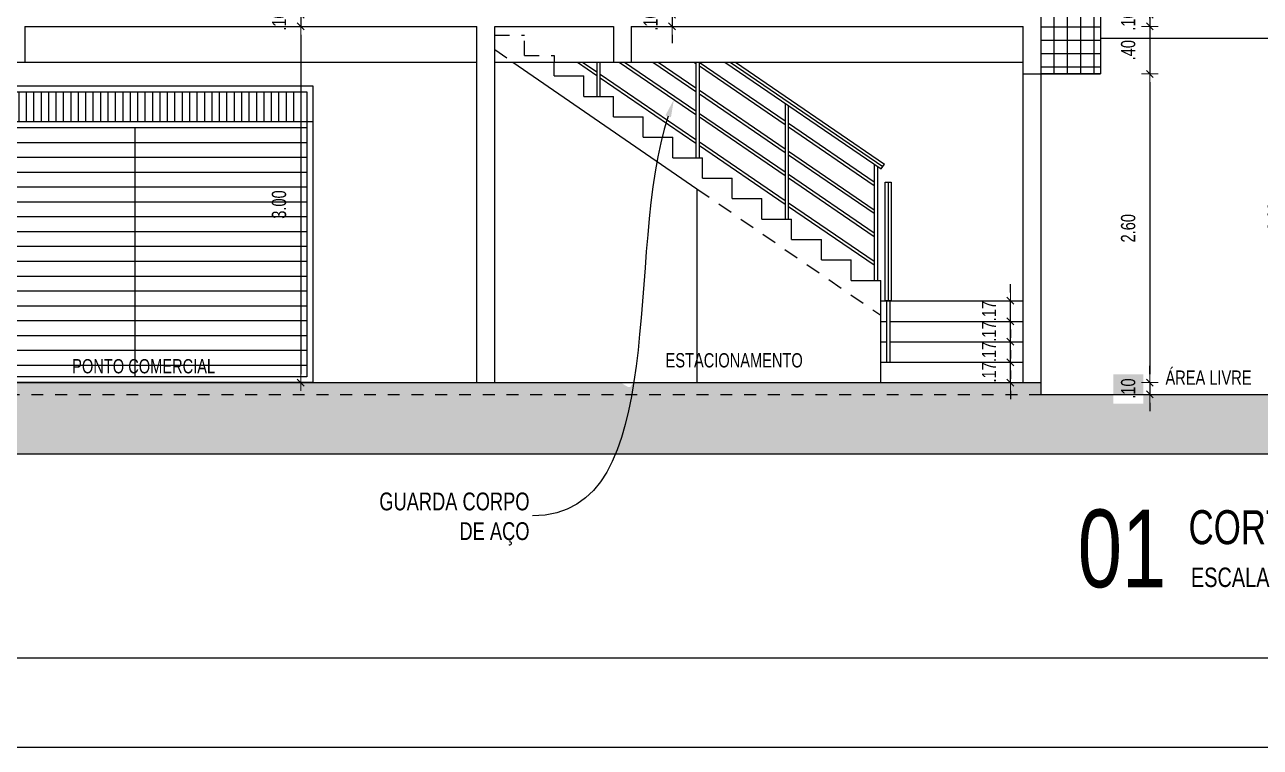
# Model space of a CAD drawing. Extents: x 425 to 531, y 796 to 840.
# Drawn here: x 500.49 to 510.89, y 795.74 to 801.82 of the extents above; entities that cross this region are included whole.
import ezdxf
from ezdxf import colors
from ezdxf.entities.mleader import LeaderData, LeaderLine
from ezdxf.enums import TextEntityAlignment as Align
from ezdxf.math import Vec2, Vec3

# ---------------------------------------------------------------- set-up
doc = ezdxf.new("R2010")
doc.units = 0
doc.header["$MEASUREMENT"] = 0
doc.header["$PDSIZE"] = -5
for name, pattern in [('CONTINU', [0]), ('HIDDEN', [0.375, 0.25, -0.125]), ('HIDDEN2', [0.1875, 0.125, -0.0625])]:
    doc.linetypes.add(name, pattern=pattern)
doc.layers.get('0').update_dxf_attribs({"linetype": 'CONTINUOUS'})
doc.layers.get('Defpoints').update_dxf_attribs({"linetype": 'CONTINUOUS'})
for name, color, linetype in [('COTA', 7, 'CONTINUOUS'), ('E-txt-g', 3, 'CONTINUOUS'), ('E-TXT-Y', 2, 'CONTINUOUS'), ('Indic_Corte_Vista', 2, 'CONTINUOUS'), ('VIGA H20', 2, 'CONTINUOUS')]:
    doc.layers.add(name, color=color, linetype=linetype)
for name, color, linetype, lineweight in [('E-Pen-C', 4, 'CONTINUOUS', 15), ('E-Pen-G', 3, 'CONTINUOUS', 30), ('E-Txt-W', 7, 'CONTINUOUS', 20)]:
    doc.layers.add(name, color=color, linetype=linetype, lineweight=lineweight)
doc.styles.add('F2', font='swisscl.ttf')
doc.styles.add('REG60', font='romans.shx', dxfattribs={"width": 0.8, "height": 0.15})
doc.styles.add('REG80', font='romans.shx', dxfattribs={"width": 0.8, "height": 0.2})
doc.dimstyles.new('DIMENSION-1', dxfattribs={"dimtxt": 0.11, "dimasz": 0.07, "dimexe": 1, "dimexo": 0, "dimgap": 0.12, "dimtad": 1, "dimzin": 7, "dimdsep": 46, "dimtxsty": 'F2', "dimblk1": 'TRACO', "dimblk2": 'TRACO', "dimsah": 1, "dimcen": 1, "dimse1": 1, "dimse2": 1, "dimclrd": 256, "dimclre": 256, "dimclrt": 6, "dimadec": 0, "dimazin": 0, "dimtfac": 1, "dimtix": 1, "dimtmove": 2, "dimatfit": 3, "dimldrblk": 'TRACO', "dimfxl": 1, "dimtolj": 1, "dimtzin": 0, "dimarcsym": 0})

# ---------------------------------------------------------------- blocks, each defined once
blk = doc.blocks.new('TXT-AMB75')
at = {"layer": 'E-txt-g', "style": 'REG80', "width": 0.8, "flags": 8}
blk.add_attdef('TXT', text='', height=0.2, dxfattribs=at).set_placement((0.005, 0.296), align=Align.CENTER)
at = {"layer": 'E-Txt-W', "style": 'REG60', "width": 0.8, "flags": 8}
blk.add_attdef('TXT', text='', height=0.15, dxfattribs=at).set_placement((0.005, 0.027), align=Align.CENTER)
blk = doc.blocks.new('TRACO')
at = {"layer": 'E-Pen-C'}
for p, q in [((-1, 0), (1, 0)), ((0, 1), (0, -1))]:
    blk.add_line(p, q, dxfattribs=at)
at = {"layer": 'E-Pen-G'}
blk.add_line((-0.42, -0.42), (0.42, 0.42), dxfattribs=at)
blk = doc.blocks.new('*D76')
at = {"color": 4, "linetype": 'Continuous', "lineweight": -2, "transparency": 16777216}
for p, q in [((502.815, 801.978), (502.815, 802.048)), ((502.815, 801.908), (502.815, 801.808)), ((502.815, 801.738), (502.815, 801.668))]:
    blk.add_line(p, q, dxfattribs=at)
at = {"layer": 'Defpoints', "color": 0, "linetype": 'CONTINU', "transparency": 16777216}
for p in [(502.293, 801.908), (502.815, 801.808), (503.02, 801.808)]:
    blk.add_point(p, dxfattribs=at)
at = {"color": 4, "linetype": 'CONTINU', "lineweight": -2, "transparency": 16777216, "xscale": 0.07, "yscale": 0.07, "zscale": 0.07}
for p, rotation in [((502.815, 801.908), 270), ((502.815, 801.808), 90)]:
    blk.add_blockref('TRACO', p, dxfattribs=dict(at, rotation=rotation))
at = {"color": 4, "linetype": 'CONTINU', "transparency": 16777216, "insert": (502.633, 801.858), "char_height": 0.12, "attachment_point": 5, "rotation": 90, "style": 'F2'}
blk.add_mtext('\\A1;.10', dxfattribs=at)
blk = doc.blocks.new('*D77')
at = {"color": 4, "linetype": 'Continuous', "lineweight": -2, "transparency": 16777216}
blk.add_line((502.815, 801.738), (502.815, 798.878), dxfattribs=at)
at = {"layer": 'Defpoints', "color": 0, "linetype": 'CONTINU', "transparency": 16777216}
for p in [(503.02, 801.808), (502.815, 798.808), (504.298, 798.808)]:
    blk.add_point(p, dxfattribs=at)
at = {"color": 4, "linetype": 'CONTINU', "lineweight": -2, "transparency": 16777216, "xscale": 0.07, "yscale": 0.07, "zscale": 0.07}
for p, rotation in [((502.815, 801.808), 90), ((502.815, 798.808), 270)]:
    blk.add_blockref('TRACO', p, dxfattribs=dict(at, rotation=rotation))
at = {"color": 4, "linetype": 'CONTINU', "transparency": 16777216, "insert": (502.633, 800.308), "char_height": 0.12, "attachment_point": 5, "rotation": 90, "style": 'F2'}
blk.add_mtext('\\A1;3.00', dxfattribs=at)
blk = doc.blocks.new('*D78')
at = {"color": 4, "linetype": 'Continuous', "lineweight": -2, "transparency": 16777216}
for p, q in [((508.789, 799.05), (508.789, 799.12)), ((508.789, 798.808), (508.789, 798.98)), ((508.789, 798.738), (508.789, 798.668))]:
    blk.add_line(p, q, dxfattribs=at)
at = {"layer": 'Defpoints', "color": 0, "linetype": 'CONTINU', "transparency": 16777216}
for p in [(508.789, 798.98), (508.898, 798.98), (508.898, 798.808)]:
    blk.add_point(p, dxfattribs=at)
at = {"color": 4, "linetype": 'CONTINU', "lineweight": -2, "transparency": 16777216, "xscale": 0.07, "yscale": 0.07, "zscale": 0.07}
for p, rotation in [((508.789, 798.98), 270), ((508.789, 798.808), 90)]:
    blk.add_blockref('TRACO', p, dxfattribs=dict(at, rotation=rotation))
at = {"color": 4, "linetype": 'CONTINU', "transparency": 16777216, "insert": (508.609, 798.894), "char_height": 0.12, "attachment_point": 5, "rotation": 90, "style": 'F2'}
blk.add_mtext('\\A1;.17', dxfattribs=at)
blk = doc.blocks.new('*D79')
at = {"color": 4, "linetype": 'Continuous', "lineweight": -2, "transparency": 16777216}
for p, q in [((508.789, 799.222), (508.789, 799.292)), ((508.789, 798.98), (508.789, 799.152)), ((508.789, 798.91), (508.789, 798.84))]:
    blk.add_line(p, q, dxfattribs=at)
at = {"layer": 'Defpoints', "color": 0, "linetype": 'CONTINU', "transparency": 16777216}
for p in [(508.789, 799.152), (508.898, 799.152), (508.898, 798.98)]:
    blk.add_point(p, dxfattribs=at)
at = {"color": 4, "linetype": 'CONTINU', "lineweight": -2, "transparency": 16777216, "xscale": 0.07, "yscale": 0.07, "zscale": 0.07}
for p, rotation in [((508.789, 799.152), 270), ((508.789, 798.98), 90)]:
    blk.add_blockref('TRACO', p, dxfattribs=dict(at, rotation=rotation))
at = {"color": 4, "linetype": 'CONTINU', "transparency": 16777216, "insert": (508.609, 799.066), "char_height": 0.12, "attachment_point": 5, "rotation": 90, "style": 'F2'}
blk.add_mtext('\\A1;.17', dxfattribs=at)
blk = doc.blocks.new('*D80')
at = {"color": 4, "linetype": 'Continuous', "lineweight": -2, "transparency": 16777216}
for p, q in [((508.789, 799.394), (508.789, 799.464)), ((508.789, 799.152), (508.789, 799.324)), ((508.789, 799.082), (508.789, 799.012))]:
    blk.add_line(p, q, dxfattribs=at)
at = {"layer": 'Defpoints', "color": 0, "linetype": 'CONTINU', "transparency": 16777216}
for p in [(508.789, 799.324), (508.898, 799.324), (508.898, 799.152)]:
    blk.add_point(p, dxfattribs=at)
at = {"color": 4, "linetype": 'CONTINU', "lineweight": -2, "transparency": 16777216, "xscale": 0.07, "yscale": 0.07, "zscale": 0.07}
for p, rotation in [((508.789, 799.324), 270), ((508.789, 799.152), 90)]:
    blk.add_blockref('TRACO', p, dxfattribs=dict(at, rotation=rotation))
at = {"color": 4, "linetype": 'CONTINU', "transparency": 16777216, "insert": (508.609, 799.238), "char_height": 0.12, "attachment_point": 5, "rotation": 90, "style": 'F2'}
blk.add_mtext('\\A1;.17', dxfattribs=at)
blk = doc.blocks.new('*D81')
at = {"color": 4, "linetype": 'Continuous', "lineweight": -2, "transparency": 16777216}
for p, q in [((508.789, 799.567), (508.789, 799.637)), ((508.789, 799.324), (508.789, 799.497)), ((508.789, 799.254), (508.789, 799.184))]:
    blk.add_line(p, q, dxfattribs=at)
at = {"layer": 'Defpoints', "color": 0, "linetype": 'CONTINU', "transparency": 16777216}
for p in [(508.789, 799.497), (508.898, 799.497), (508.898, 799.324)]:
    blk.add_point(p, dxfattribs=at)
at = {"color": 4, "linetype": 'CONTINU', "lineweight": -2, "transparency": 16777216, "xscale": 0.07, "yscale": 0.07, "zscale": 0.07}
for p, rotation in [((508.789, 799.497), 270), ((508.789, 799.324), 90)]:
    blk.add_blockref('TRACO', p, dxfattribs=dict(at, rotation=rotation))
at = {"color": 4, "linetype": 'CONTINU', "transparency": 16777216, "insert": (508.609, 799.41), "char_height": 0.12, "attachment_point": 5, "rotation": 90, "style": 'F2'}
blk.add_mtext('\\A1;.17', dxfattribs=at)
blk = doc.blocks.new('*D86')
at = {"color": 4, "linetype": 'Continuous', "lineweight": -2, "transparency": 16777216}
for p, q in [((509.963, 801.978), (509.963, 802.048)), ((509.963, 801.908), (509.963, 801.808)), ((509.963, 801.738), (509.963, 801.668))]:
    blk.add_line(p, q, dxfattribs=at)
at = {"layer": 'Defpoints', "color": 0, "linetype": 'CONTINU', "transparency": 16777216}
for p in [(508.898, 801.908), (508.898, 801.808), (509.963, 801.808)]:
    blk.add_point(p, dxfattribs=at)
at = {"color": 4, "linetype": 'CONTINU', "lineweight": -2, "transparency": 16777216, "xscale": 0.07, "yscale": 0.07, "zscale": 0.07}
for p, rotation in [((509.963, 801.908), 270), ((509.963, 801.808), 90)]:
    blk.add_blockref('TRACO', p, dxfattribs=dict(at, rotation=rotation))
at = {"color": 4, "linetype": 'CONTINU', "transparency": 16777216, "insert": (509.781, 801.858), "char_height": 0.12, "attachment_point": 5, "rotation": 90, "style": 'F2'}
blk.add_mtext('\\A1;.10', dxfattribs=at)
blk = doc.blocks.new('*D87')
at = {"color": 4, "linetype": 'Continuous', "lineweight": -2, "transparency": 16777216}
for p, q in [((509.963, 801.878), (509.963, 801.948)), ((509.963, 801.808), (509.963, 801.408)), ((509.963, 801.338), (509.963, 801.268))]:
    blk.add_line(p, q, dxfattribs=at)
at = {"layer": 'Defpoints', "color": 0, "linetype": 'CONTINU', "transparency": 16777216}
for p in [(508.898, 801.808), (509.048, 801.408), (509.963, 801.408)]:
    blk.add_point(p, dxfattribs=at)
at = {"color": 4, "linetype": 'CONTINU', "lineweight": -2, "transparency": 16777216, "xscale": 0.07, "yscale": 0.07, "zscale": 0.07}
for p, rotation in [((509.963, 801.808), 270), ((509.963, 801.408), 90)]:
    blk.add_blockref('TRACO', p, dxfattribs=dict(at, rotation=rotation))
at = {"color": 4, "linetype": 'CONTINU', "transparency": 16777216, "insert": (509.781, 801.608), "char_height": 0.12, "attachment_point": 5, "rotation": 90, "style": 'F2'}
blk.add_mtext('\\A1;.40', dxfattribs=at)
blk = doc.blocks.new('*D88')
at = {"color": 4, "linetype": 'Continuous', "lineweight": -2, "transparency": 16777216}
blk.add_line((509.963, 801.338), (509.963, 798.878), dxfattribs=at)
at = {"layer": 'Defpoints', "color": 0, "linetype": 'CONTINU', "transparency": 16777216}
for p in [(509.048, 801.408), (509.048, 798.808), (509.963, 798.808)]:
    blk.add_point(p, dxfattribs=at)
at = {"color": 4, "linetype": 'CONTINU', "lineweight": -2, "transparency": 16777216, "xscale": 0.07, "yscale": 0.07, "zscale": 0.07}
for p, rotation in [((509.963, 801.408), 90), ((509.963, 798.808), 270)]:
    blk.add_blockref('TRACO', p, dxfattribs=dict(at, rotation=rotation))
at = {"color": 4, "linetype": 'CONTINU', "transparency": 16777216, "insert": (509.781, 800.108), "char_height": 0.12, "attachment_point": 5, "rotation": 90, "style": 'F2'}
blk.add_mtext('\\A1;2.60', dxfattribs=at)
blk = doc.blocks.new('*D89')
at = {"color": 4, "linetype": 'Continuous', "lineweight": -2, "transparency": 16777216}
for p, q in [((509.963, 798.878), (509.963, 798.948)), ((509.963, 798.808), (509.963, 798.708)), ((509.963, 798.638), (509.963, 798.568))]:
    blk.add_line(p, q, dxfattribs=at)
at = {"layer": 'Defpoints', "color": 0, "linetype": 'CONTINU', "transparency": 16777216}
for p in [(509.048, 798.808), (509.048, 798.708), (509.963, 798.708)]:
    blk.add_point(p, dxfattribs=at)
at = {"color": 4, "linetype": 'CONTINU', "lineweight": -2, "transparency": 16777216, "xscale": 0.07, "yscale": 0.07, "zscale": 0.07}
for p, rotation in [((509.963, 798.808), 270), ((509.963, 798.708), 90)]:
    blk.add_blockref('TRACO', p, dxfattribs=dict(at, rotation=rotation))
at = {"color": 4, "linetype": 'CONTINU', "transparency": 16777216, "insert": (509.781, 798.758), "char_height": 0.12, "attachment_point": 5, "rotation": 90, "style": 'F2'}
blk.add_mtext('\\A1;.10', dxfattribs=at)
blk = doc.blocks.new('*D90')
at = {"color": 4, "linetype": 'Continuous', "lineweight": -2, "transparency": 16777216}
blk.add_line((511.197, 798.778), (511.197, 801.638), dxfattribs=at)
at = {"layer": 'Defpoints', "color": 0, "linetype": 'CONTINU', "transparency": 16777216}
for p in [(509.048, 801.708), (511.197, 801.708), (509.048, 798.708)]:
    blk.add_point(p, dxfattribs=at)
at = {"color": 4, "linetype": 'CONTINU', "lineweight": -2, "transparency": 16777216, "xscale": 0.07, "yscale": 0.07, "zscale": 0.07}
for p, rotation in [((511.197, 801.708), 90), ((511.197, 798.708), 270)]:
    blk.add_blockref('TRACO', p, dxfattribs=dict(at, rotation=rotation))
at = {"color": 4, "linetype": 'CONTINU', "transparency": 16777216, "insert": (511.016, 800.208), "char_height": 0.12, "attachment_point": 5, "rotation": 90, "style": 'F2'}
blk.add_mtext('\\A1;3.00', dxfattribs=at)
blk = doc.blocks.new('IND_DES')
at = {"layer": 'E-Txt-W', "color": 7}
blk.add_line((0.0269, -0.2428), (0.1984, -0.2428), dxfattribs=at)
at = {"layer": 'E-txt-g', "color": 7, "style": 'F2'}
for s, p in [('ESCALA', (-0.4463, -0.2864)), ('1', (0.2426, -0.2864)), (':', (0.3988, -0.2706))]:
    blk.add_text(s, height=0.1, dxfattribs=at).set_placement(p)
blk.add_attdef('ESCALA', (0.4897, -0.2812), '', height=0.1, dxfattribs=at)
at = {"layer": 'E-Txt-W', "color": 6, "style": 'F2'}
blk.add_attdef('00', text='', height=0.4, dxfattribs=at).set_placement((-0.7083, -0.2881), align=Align.CENTER)
at = {"layer": 'E-TXT-Y', "color": 7, "style": 'F2'}
for tag, p in [('PROJETO', (-0.4563, 0.1829)), ('DESENHO', (-0.4582, -0.0658))]:
    blk.add_attdef(tag, p, '', height=0.175, dxfattribs=at)
blk = doc.blocks.new('*D139')
at = {"color": 4, "linetype": 'Continuous', "lineweight": -2, "transparency": 16777216}
for p, q in [((505.941, 801.978), (505.941, 802.048)), ((505.941, 801.908), (505.941, 801.808)), ((505.941, 801.738), (505.941, 801.668))]:
    blk.add_line(p, q, dxfattribs=at)
at = {"layer": 'Defpoints', "color": 0, "linetype": 'CONTINU', "transparency": 16777216}
for p in [(505.598, 801.908), (505.598, 801.808), (505.941, 801.808)]:
    blk.add_point(p, dxfattribs=at)
at = {"color": 4, "linetype": 'CONTINU', "lineweight": -2, "transparency": 16777216, "xscale": 0.07, "yscale": 0.07, "zscale": 0.07}
for p, rotation in [((505.941, 801.908), 270), ((505.941, 801.808), 90)]:
    blk.add_blockref('TRACO', p, dxfattribs=dict(at, rotation=rotation))
at = {"color": 4, "linetype": 'CONTINU', "transparency": 16777216, "insert": (505.76, 801.858), "char_height": 0.12, "attachment_point": 5, "rotation": 90, "style": 'F2'}
blk.add_mtext('\\A1;.10', dxfattribs=at)

msp = doc.modelspace()

# ---------------------------------------------------------------- hatches: boundary and pattern name
at = {"linetype": 'CONTINU'}
h = msp.add_hatch(dxfattribs=at)
h.set_pattern_fill('ANSI31', color=8, scale=0.5, angle=45, style=0)
h.set_pattern_definition([(90, (-129.243126, -15.919165), (-0.0625, 1e-17), [])])
h.paths.add_polyline_path([(502.868, 801.258), (499.968, 801.258), (499.968, 801.008), (502.868, 801.008)])
h = msp.add_hatch(dxfattribs=at)
h.set_pattern_fill('ANSI31', color=8, angle=135, style=0)
h.set_pattern_definition([(180, (-129.24313, -15.91917), (-3e-17, -0.125), [])])
h.paths.add_polyline_path([(501.418, 800.958), (499.968, 800.958), (499.968, 798.858), (501.418, 798.858)])
h.paths.add_polyline_path([(502.868, 800.958), (501.418, 800.958), (501.418, 798.858), (502.868, 798.858)])
at = {"layer": 'COTA', "linetype": 'Continuous'}
h = msp.add_hatch(dxfattribs=at)
h.set_pattern_fill('ANSI38', color=8, scale=0.4, style=0)
edge = h.paths.add_edge_path()
edge.add_spline(control_points=[(505.466, 798.208), (505.527, 798.354), (505.57, 798.523), (505.511, 798.808)], knot_values=[1.984985, 1.984985, 1.984985, 1.984985, 2.479616, 2.479616, 2.479616, 2.479616], degree=3, periodic=0)
edge.add_line((505.511, 798.808), (493.548, 798.808))
edge.add_line((493.548, 798.808), (493.548, 798.708))
edge.add_line((493.548, 798.708), (491.293, 798.708))
edge.add_line((491.293, 798.708), (491.293, 798.208))
edge.add_line((491.293, 798.208), (505.466, 798.208))
edge = h.paths.add_edge_path()
edge.add_spline(control_points=[(505.511, 798.808), (505.57, 798.523), (505.527, 798.354), (505.466, 798.208)], knot_values=[1.984985, 1.984985, 1.984985, 1.984985, 2.479616, 2.479616, 2.479616, 2.479616], degree=3, periodic=0)
edge.add_line((505.466, 798.208), (514.297, 798.208))
edge.add_line((514.297, 798.208), (514.297, 798.508))
edge.add_line((514.297, 798.508), (513.548, 798.508))
edge.add_line((513.548, 798.508), (513.048, 798.658))
edge.add_line((513.048, 798.658), (512.048, 798.658))
edge.add_line((512.048, 798.658), (512.048, 798.708))
edge.add_line((512.048, 798.708), (509.048, 798.708))
edge.add_line((509.048, 798.708), (505.511, 798.808))
edge = h.paths.add_edge_path()
edge.add_spline(control_points=[(505.619, 798.808), (505.578, 798.774), (505.608, 798.741), (505.511, 798.808)], knot_values=[1.896771, 1.896771, 1.896771, 1.896771, 1.984985, 1.984985, 1.984985, 1.984985], degree=3, periodic=0)
edge.add_line((505.511, 798.808), (509.048, 798.708))
edge.add_line((509.048, 798.708), (509.048, 798.808))
edge.add_line((509.048, 798.808), (505.619, 798.808))
h.paths.add_polyline_path([(509.908, 798.631), (509.908, 798.879), (509.655, 798.879), (509.655, 798.631)])
at = {"layer": 'Indic_Corte_Vista', "linetype": 'Continuous'}
h = msp.add_hatch(dxfattribs=at)
h.set_pattern_fill('ANSI37', color=8, scale=0.9, angle=135, style=0)
h.set_pattern_definition([(180, (146.12021, 91.36676), (-1e-17, -0.1125), []), (270, (146.12021, 91.36676), (0.1125, -1e-17), [])])
h.paths.add_polyline_path([(509.548, 801.908), (509.048, 801.908), (509.048, 801.408), (509.548, 801.408)])

# ---------------------------------------------------------------- linework, layer by layer
at = {"color": 1, "linetype": 'Continuous', "ltscale": 0.35}
for p, q in [((509.048, 801.408), (509.048, 806.708)), ((500.493, 801.808), (504.298, 801.808)), ((500.493, 801.808), (500.493, 801.508)), ((504.298, 798.808), (504.298, 801.808)), ((504.448, 798.808), (504.448, 801.808)), ((504.448, 801.808), (505.448, 801.808)), ((505.448, 801.808), (505.448, 801.508)), ((505.598, 801.808), (508.898, 801.808)), ((505.598, 801.808), (505.598, 801.508)), ((508.898, 801.408), (508.898, 801.808)), ((500.343, 801.508), (500.493, 801.508)), ((505.448, 801.508), (505.598, 801.508)), ((508.898, 801.408), (509.048, 801.408)), ((493.548, 798.808), (509.048, 798.808)), ((509.048, 798.708), (509.048, 798.808)), ((509.048, 798.708), (512.048, 798.708))]:
    msp.add_line(p, q, dxfattribs=at)
at = {"color": 8, "linetype": 'HIDDEN2'}
for p, q in [((504.448, 801.735), (504.698, 801.735)), ((504.698, 801.563), (504.698, 801.735)), ((504.448, 801.614), (504.602, 801.508)), ((504.698, 801.563), (504.948, 801.563)), ((504.948, 801.563), (504.948, 801.508)), ((506.15, 800.441), (507.698, 799.375))]:
    msp.add_line(p, q, dxfattribs=at)
at = {"color": 8, "linetype": 'Continuous', "ltscale": 0.35}
msp.add_line((509.548, 801.708), (511.898, 801.708), dxfattribs=at)
at = {"color": 6, "linetype": 'CONTINU'}
for p, q in [((500.493, 801.508), (504.298, 801.508)), ((504.602, 801.508), (506.15, 800.441)), ((504.948, 801.391), (504.948, 801.508)), ((509.048, 801.408), (509.548, 801.408)), ((504.948, 801.391), (505.198, 801.391)), ((505.198, 801.219), (505.198, 801.391)), ((505.198, 801.219), (505.448, 801.219)), ((505.448, 801.047), (505.448, 801.219)), ((505.448, 801.047), (505.698, 801.047)), ((505.698, 800.874), (505.698, 801.047)), ((505.698, 800.874), (505.948, 800.874)), ((505.948, 800.702), (505.948, 800.874)), ((505.948, 800.702), (506.198, 800.702)), ((506.198, 800.53), (506.198, 800.702)), ((506.198, 800.53), (506.448, 800.53)), ((506.448, 800.358), (506.448, 800.53)), ((506.15, 800.441), (506.15, 798.808)), ((506.448, 800.358), (506.698, 800.358)), ((506.698, 800.185), (506.698, 800.358)), ((506.698, 800.185), (506.948, 800.185)), ((506.948, 800.013), (506.948, 800.185)), ((506.948, 800.013), (507.198, 800.013)), ((507.198, 799.841), (507.198, 800.013)), ((507.198, 799.841), (507.448, 799.841)), ((507.448, 799.669), (507.448, 799.841)), ((507.448, 799.669), (507.698, 799.669)), ((507.698, 798.808), (507.698, 799.669)), ((507.698, 799.497), (508.898, 799.497)), ((507.698, 799.324), (507.746, 799.324)), ((507.776, 799.324), (508.898, 799.324)), ((507.698, 799.152), (507.746, 799.152)), ((507.776, 799.152), (508.898, 799.152)), ((507.698, 798.98), (508.898, 798.98))]:
    msp.add_line(p, q, dxfattribs=at)
at = {"color": 2, "linetype": 'Continuous', "ltscale": 0.35}
for p, q in [((504.448, 801.508), (505.448, 801.508)), ((505.598, 801.508), (508.898, 801.508)), ((508.898, 798.808), (508.898, 801.408)), ((509.048, 798.808), (509.048, 801.408))]:
    msp.add_line(p, q, dxfattribs=at)
at = {"color": 7, "linetype": 'CONTINU'}
for p, q in [((505.144, 801.508), (505.307, 801.396)), ((505.188, 801.508), (505.307, 801.426)), ((505.497, 801.508), (506.142, 801.066)), ((505.54, 801.508), (506.142, 801.096)), ((505.78, 801.508), (506.142, 801.26)), ((505.824, 801.508), (506.142, 801.29)), ((506.124, 801.508), (506.142, 801.495)), ((506.168, 801.508), (506.892, 801.012)), ((506.386, 801.508), (507.702, 800.608)), ((506.475, 801.508), (507.73, 800.649)), ((505.337, 801.406), (506.142, 800.855)), ((506.172, 801.475), (506.892, 800.982)), ((505.337, 801.376), (506.142, 800.825)), ((506.172, 801.27), (506.892, 800.777)), ((506.172, 801.24), (506.892, 800.747)), ((506.172, 801.076), (506.892, 800.583)), ((506.172, 801.046), (506.892, 800.553)), ((506.922, 800.992), (507.642, 800.499)), ((506.922, 800.962), (507.642, 800.469)), ((506.172, 800.835), (506.892, 800.342)), ((506.172, 800.805), (506.892, 800.312)), ((506.922, 800.757), (507.642, 800.264)), ((506.922, 800.727), (507.642, 800.234)), ((507.702, 800.608), (507.73, 800.649)), ((506.922, 800.563), (507.642, 800.07)), ((506.922, 800.533), (507.642, 800.04)), ((506.922, 800.322), (507.642, 799.83)), ((506.922, 800.292), (507.642, 799.8))]:
    msp.add_line(p, q, dxfattribs=at)
at = {"color": 8, "linetype": 'CONTINU'}
for p, q in [((506.43, 801.508), (507.716, 800.628)), ((499.918, 801.008), (502.918, 801.008)), ((499.968, 800.958), (502.868, 800.958)), ((501.418, 800.958), (501.418, 798.858)), ((507.761, 800.497), (507.761, 799.497)), ((491.293, 798.208), (514.297, 798.208))]:
    msp.add_line(p, q, dxfattribs=at)
at = {"color": 7, "linetype": 'HIDDEN', "ltscale": 0.35}
msp.add_line((493.548, 798.708), (509.048, 798.708), dxfattribs=at)
at = {"color": 2, "linetype": 'Continuous'}
msp.add_lwpolyline([(472.097, 795.736), (531.172, 795.736), (531.172, 840.286), (472.097, 840.286)], close=True, dxfattribs=at)
at = {"color": 1, "linetype": 'Continuous'}
msp.add_lwpolyline([(473.972, 839.536), (530.422, 839.536), (530.422, 796.486), (473.972, 796.486)], close=True, dxfattribs=at)
at = {"color": 6, "linetype": 'CONTINU'}
msp.add_lwpolyline([(509.049, 801.908), (509.548, 801.908), (509.548, 801.408), (509.048, 801.408)], dxfattribs=at)
at = {"color": 7, "linetype": 'CONTINU'}
for points in [[(505.307, 801.508), (505.307, 801.219), (505.337, 801.219), (505.337, 801.508)], [(506.142, 801.508), (506.142, 800.702), (506.172, 800.702), (506.172, 801.508)], [(506.892, 801.162), (506.892, 800.185), (506.922, 800.185), (506.922, 801.141)], [(507.642, 800.649), (507.642, 799.669), (507.672, 799.669), (507.672, 800.628)], [(507.746, 799.497), (507.746, 798.98), (507.776, 798.98), (507.776, 799.497)]]:
    msp.add_lwpolyline(points, dxfattribs=at)
at = {"color": 8, "linetype": 'CONTINU'}
for points in [[(499.918, 801.308), (502.918, 801.308), (502.918, 798.808), (499.918, 798.808)], [(499.968, 801.258), (502.868, 801.258), (502.868, 798.858), (499.968, 798.858)]]:
    msp.add_lwpolyline(points, close=True, dxfattribs=at)
at = {"color": 7, "linetype": 'CONTINU'}
msp.add_lwpolyline([(507.736, 800.497), (507.786, 800.497), (507.786, 799.497), (507.736, 799.497)], close=True, dxfattribs=at)

# ---------------------------------------------------------------- block references
ref = msp.add_blockref('TXT-AMB75', (501.491, 798.669), dxfattribs=dict(xscale=-0.7290000000000001, yscale=0.7290000000000001, zscale=0.7290000000000001))
ref.add_attrib('TXT', 'PONTO COMERCIAL', dxfattribs={"layer": 'E-txt-g', "color": 2, "height": 0.12, "style": 'F2'}).set_placement((501.493, 798.886), align=Align.CENTER)
ref = msp.add_blockref('TXT-AMB75', (506.463, 798.719), dxfattribs=dict(xscale=-0.7290000000000001, yscale=0.7290000000000001, zscale=0.7290000000000001))
ref.add_attrib('TXT', 'ESTACIONAMENTO', dxfattribs={"layer": 'E-txt-g', "color": 2, "height": 0.12, "style": 'F2'}).set_placement((506.464, 798.936), align=Align.CENTER)
ref = msp.add_blockref('TXT-AMB75', (510.456, 798.574), dxfattribs=dict(xscale=-0.7290000000000001, yscale=0.7290000000000001, zscale=0.7290000000000001))
ref.add_attrib('TXT', 'ÁREA LIVRE', dxfattribs={"layer": 'E-txt-g', "color": 2, "height": 0.12, "style": 'F2'}).set_placement((510.457, 798.79), align=Align.CENTER)
ref = msp.add_blockref('IND_DES', (511.039, 797.555), dxfattribs=dict(xscale=1.636240131907927, yscale=1.636240131907927, zscale=1.636240131907927))
ref.add_attrib('00', '01', dxfattribs={"layer": 'E-Txt-W', "height": 0.6545, "style": 'F2'}).set_placement((509.729, 797.084), align=Align.CENTER)
ref.add_attrib('DESENHO', 'CORTE LONGITUDINAL B-B', (510.289, 797.447), dxfattribs={"layer": 'E-TXT-Y', "color": 2, "height": 0.28634, "style": 'F2'})
ref.add_attrib('ESCALA', '75', (511.84, 797.095), dxfattribs={"layer": 'E-txt-g', "color": 7, "height": 0.1636, "style": 'F2'})

# ---------------------------------------------------------------- dimensions: what is measured, and where the dimension line sits
at = {"color": 8, "linetype": 'CONTINU'}
for base, p1, p2, picture, middle in [((502.815, 801.808), (502.293, 801.908), (503.02, 801.808), '*D76', (502.633, 801.858)), ((505.941, 801.808), (505.598, 801.908), (505.598, 801.808), '*D139', (505.76, 801.858)), ((509.963, 801.808), (508.898, 801.908), (508.898, 801.808), '*D86', (509.781, 801.858)), ((509.963, 801.408), (508.898, 801.808), (509.048, 801.408), '*D87', (509.781, 801.608)), ((502.815, 798.808), (503.02, 801.808), (504.298, 798.808), '*D77', (502.633, 800.308)), ((511.197, 801.708), (509.048, 798.708), (509.048, 801.708), '*D90', (511.016, 800.208)), ((509.963, 798.808), (509.048, 801.408), (509.048, 798.808), '*D88', (509.781, 800.108)), ((508.789, 799.497), (508.898, 799.324), (508.898, 799.497), '*D81', (508.609, 799.41)), ((508.789, 799.324), (508.898, 799.152), (508.898, 799.324), '*D80', (508.609, 799.238)), ((508.789, 799.152), (508.898, 798.98), (508.898, 799.152), '*D79', (508.609, 799.066)), ((508.789, 798.98), (508.898, 798.808), (508.898, 798.98), '*D78', (508.609, 798.894)), ((509.963, 798.708), (509.048, 798.808), (509.048, 798.708), '*D89', (509.781, 798.758))]:
    dim = msp.add_linear_dim(base=base, p1=p1, p2=p2, angle=90, dimstyle='DIMENSION-1', override={"dimtxt": 0.12, "dimclrd": 4, "dimclrt": 4, "dimfxl": 0.1, "dimfxlon": 1}, dxfattribs=at)
    dim.commit()
    dim.dimension.update_dxf_attribs({"geometry": picture, "text_midpoint": middle})

# ---------------------------------------------------------------- leaders
at = {"layer": 'VIGA H20'}
ml = msp.add_multileader_mtext('Standard', dxfattribs=at)
ml.set_content('{\\fSwis721 LtCn BT|b0|i0|c0|p34;\\C4;GUARDA CORPO\\PDE AÇO}', color=7)
ml.set_leader_properties(color=4)
ml.build(insert=Vec2(0, 0))
ml.multileader.update_dxf_attribs({"leader_type": 2, "text_right_attachment_type": 7, "dogleg_length": 0.36, "arrow_head_size": 0.15, "scale": 2})
ctx = ml.context
ctx.base_point, ctx.scale, ctx.char_height, ctx.arrow_head_size, ctx.landing_gap_size, ctx.plane_origin = Vec3(503.521, 797.784), 2, 0.15, 0.15, 0.025, Vec3(507.701, 796.112)
ctx.right_attachment, ctx.text_align_type = 7, 2
notes = []
notes.append((ctx, [(1, (1, 1, 0), (505.486, 797.686), (-1, 0), 0.72, [(0, [(505.957, 801.193)], 0, [])])]))
ctx.mtext.insert, ctx.mtext.alignment, ctx.mtext.flow_direction = Vec3(504.741, 797.882), 3, 5
for ctx, leaders in notes:
    for number, flags, end, landing, length, lines in leaders:
        leader = LeaderData()
        leader.index, (leader.has_last_leader_line, leader.has_dogleg_vector, leader.attachment_direction) = number, flags
        leader.last_leader_point, leader.dogleg_vector, leader.dogleg_length = Vec3(end), Vec3(landing), length
        for number, points, colour, breaks in lines:
            line = LeaderLine()
            line.index, line.vertices, line.color, line.breaks = number, Vec3.list(points), colors.encode_raw_color(colour), breaks
            leader.lines.append(line)
        ctx.leaders.append(leader)

doc.saveas('drawing.dxf')
